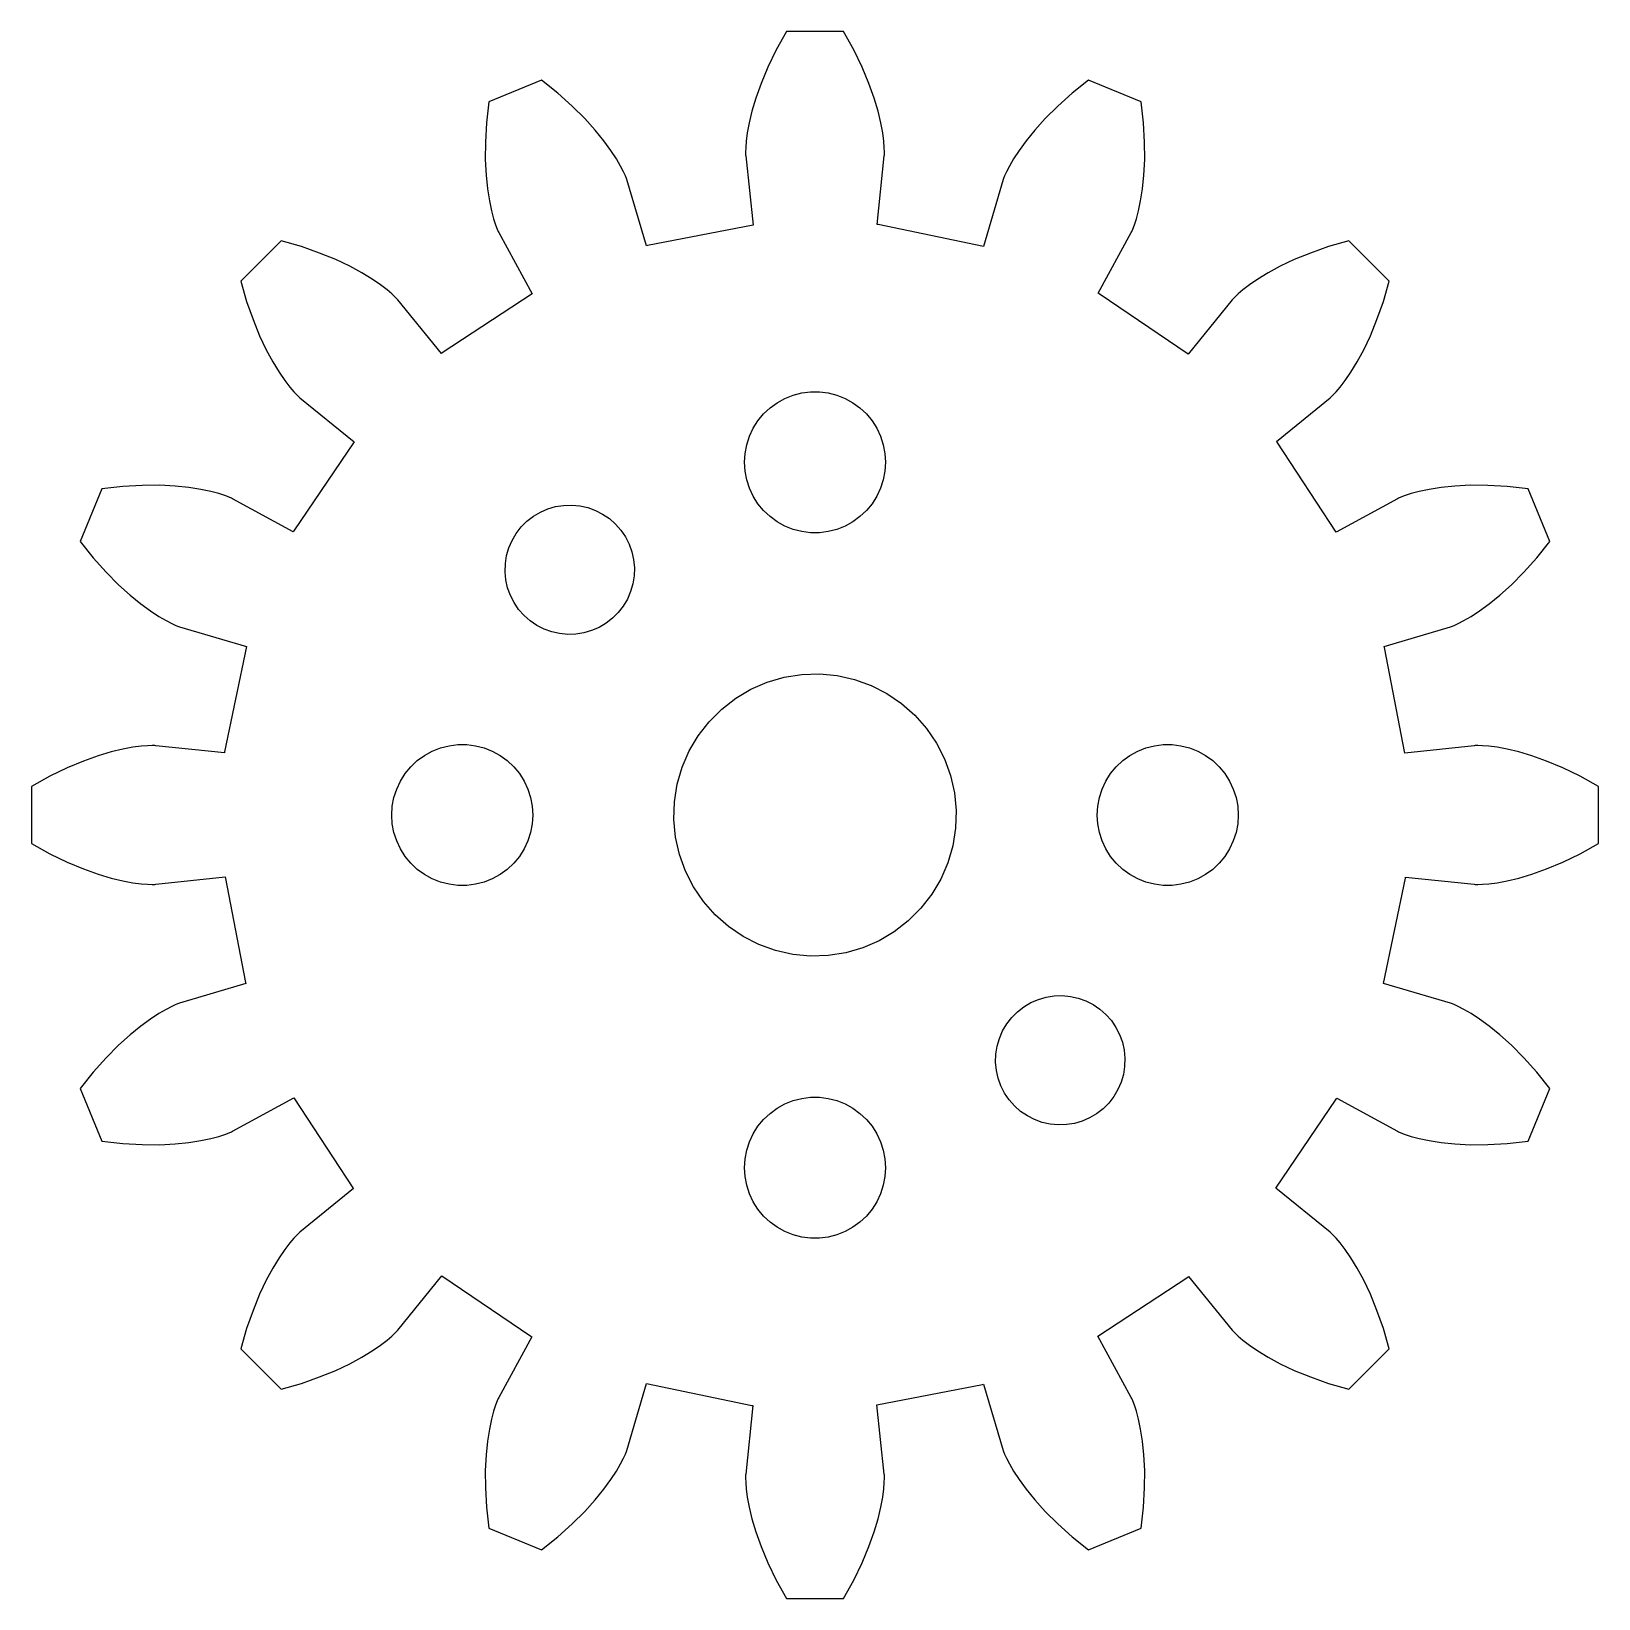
# Model space of a CAD drawing. Header units: metres. Extents: x -16.7 to 16.7, y -16.7 to 16.7.
import ezdxf

# ---------------------------------------------------------------- set-up
doc = ezdxf.new("R2010")
doc.units = ezdxf.units.M

msp = doc.modelspace()

# ---------------------------------------------------------------- linework, layer by layer
for p, q in [((-0.606567, 16.6628), (-0.822525, 16.2686)), ((0.606567, 16.6628), (-0.606567, 16.6628)), ((0.822525, 16.2686), (0.606567, 16.6628)), ((-0.822525, 16.2686), (-1.0005, 15.8988)), ((1.0005, 15.8988), (0.822525, 16.2686)), ((-1.0005, 15.8988), (-1.14372, 15.5563)), ((1.14372, 15.5563), (1.0005, 15.8988)), ((-5.81616, 15.6265), (-6.93695, 15.1623)), ((-5.46581, 15.345), (-5.81616, 15.6265)), ((-5.15987, 15.0715), (-5.46581, 15.345)), ((-1.14372, 15.5563), (-1.25555, 15.2435)), ((1.25555, 15.2435), (1.14372, 15.5563)), ((5.46581, 15.345), (5.15987, 15.0715)), ((5.81616, 15.6265), (5.46581, 15.345)), ((6.93695, 15.1623), (5.81616, 15.6265)), ((-6.93695, 15.1623), (-6.98564, 14.7155)), ((-4.89647, 14.8098), (-5.15987, 15.0715)), ((-1.25555, 15.2435), (-1.3396, 14.9627)), ((1.3396, 14.9627), (1.25555, 15.2435)), ((5.15987, 15.0715), (4.89647, 14.8098)), ((6.98564, 14.7155), (6.93695, 15.1623)), ((-6.98564, 14.7155), (-7.00856, 14.3057)), ((-4.67345, 14.5636), (-4.89647, 14.8098)), ((-1.39954, 14.7158), (-1.43922, 14.5045)), ((-1.3396, 14.9627), (-1.39954, 14.7158)), ((1.39954, 14.7158), (1.3396, 14.9627)), ((1.43922, 14.5045), (1.39954, 14.7158)), ((4.89647, 14.8098), (4.67345, 14.5636)), ((7.00856, 14.3057), (6.98564, 14.7155)), ((-4.48833, 14.3363), (-4.67345, 14.5636)), ((-4.33849, 14.1312), (-4.48833, 14.3363)), ((-1.46259, 14.3302), (-1.47363, 14.1939)), ((-1.43922, 14.5045), (-1.46259, 14.3302)), ((1.46259, 14.3302), (1.43922, 14.5045)), ((1.47363, 14.1939), (1.46259, 14.3302)), ((4.48833, 14.3363), (4.33849, 14.1312)), ((4.67345, 14.5636), (4.48833, 14.3363)), ((-7.00856, 14.3057), (-7.0098, 13.9345)), ((-4.22098, 13.9512), (-4.33849, 14.1312)), ((-1.47363, 14.1939), (-1.47643, 14.0962)), ((-1.47643, 14.0962), (-1.47508, 14.0376)), ((-1.47508, 14.0376), (-1.47372, 14.0181)), ((-1.47372, 14.0181), (-1.31821, 12.5388)), ((1.31976, 12.5536), (1.47372, 14.0181)), ((1.47643, 14.0962), (1.47363, 14.1939)), ((1.47372, 14.0181), (1.47508, 14.0376)), ((1.47508, 14.0376), (1.47643, 14.0962)), ((4.33849, 14.1312), (4.22098, 13.9512)), ((7.0098, 13.9345), (7.00856, 14.3057)), ((-7.0098, 13.9345), (-6.99341, 13.6027)), ((-4.13269, 13.7991), (-4.22098, 13.9512)), ((-4.0703, 13.6774), (-4.13269, 13.7991)), ((-4.03035, 13.5882), (-4.0703, 13.6774)), ((4.0703, 13.6774), (4.03035, 13.5882)), ((4.13269, 13.7991), (4.0703, 13.6774)), ((4.22098, 13.9512), (4.13269, 13.7991)), ((6.99341, 13.6027), (7.0098, 13.9345)), ((-6.99341, 13.6027), (-6.96359, 13.3111)), ((-4.00916, 13.5336), (-4.03035, 13.5882)), ((-4.00296, 13.515), (-4.00916, 13.5336)), ((-3.58476, 12.1031), (-4.00296, 13.515)), ((4.00296, 13.515), (3.58052, 12.0888)), ((4.00916, 13.5336), (4.00296, 13.515)), ((4.03035, 13.5882), (4.00916, 13.5336)), ((6.96359, 13.3111), (6.99341, 13.6027)), ((-6.96359, 13.3111), (-6.9245, 13.0601)), ((-6.9245, 13.0601), (-6.88031, 12.8497)), ((6.88031, 12.8497), (6.9245, 13.0601)), ((6.9245, 13.0601), (6.96359, 13.3111)), ((-6.88031, 12.8497), (-6.83519, 12.6797)), ((-6.83519, 12.6797), (-6.79321, 12.5495)), ((6.79321, 12.5495), (6.83519, 12.6797)), ((6.83519, 12.6797), (6.88031, 12.8497)), ((-6.79321, 12.5495), (-6.75842, 12.4582)), ((-6.75842, 12.4582), (-6.73476, 12.4046)), ((-6.73476, 12.4046), (-6.72604, 12.3871)), ((-6.72604, 12.3871), (-6.01624, 11.0799)), ((-1.31821, 12.5388), (-3.56403, 12.1115)), ((1.34212, 12.5535), (1.31976, 12.5536)), ((3.58052, 12.0888), (1.34212, 12.5535)), ((6.02338, 11.093), (6.72604, 12.3871)), ((6.72604, 12.3871), (6.73476, 12.4046)), ((6.73476, 12.4046), (6.75842, 12.4582)), ((6.75842, 12.4582), (6.79321, 12.5495)), ((-11.3535, 12.2113), (-12.2113, 11.3535)), ((-10.922, 12.0853), (-11.3535, 12.2113)), ((-10.5347, 11.9496), (-10.922, 12.0853)), ((-3.56403, 12.1115), (-3.58476, 12.1031)), ((10.922, 12.0853), (10.5347, 11.9496)), ((11.3535, 12.2113), (10.922, 12.0853)), ((12.2113, 11.3535), (11.3535, 12.2113)), ((-10.1912, 11.8087), (-10.5347, 11.9496)), ((-9.89095, 11.6666), (-10.1912, 11.8087)), ((-9.63297, 11.5274), (-9.89095, 11.6666)), ((9.89095, 11.6666), (9.63297, 11.5274)), ((10.1912, 11.8087), (9.89095, 11.6666)), ((10.5347, 11.9496), (10.1912, 11.8087)), ((-12.2113, 11.3535), (-12.0853, 10.922)), ((-9.41603, 11.3953), (-9.63297, 11.5274)), ((-9.23857, 11.2739), (-9.41603, 11.3953)), ((9.41603, 11.3953), (9.23857, 11.2739)), ((9.63297, 11.5274), (9.41603, 11.3953)), ((12.0853, 10.922), (12.2113, 11.3535)), ((-9.0988, 11.1672), (-9.23857, 11.2739)), ((-8.99457, 11.0786), (-9.0988, 11.1672)), ((-8.92355, 11.0115), (-8.99457, 11.0786)), ((-8.88306, 10.9691), (-8.92355, 11.0115)), ((-6.01624, 11.0799), (-7.9276, 9.82565)), ((6.04396, 11.0843), (6.02338, 11.093)), ((7.93414, 9.79837), (6.04396, 11.0843)), ((8.92355, 11.0115), (8.88306, 10.9691)), ((8.99457, 11.0786), (8.92355, 11.0115)), ((9.0988, 11.1672), (8.99457, 11.0786)), ((9.23857, 11.2739), (9.0988, 11.1672)), ((-12.0853, 10.922), (-11.9496, 10.5347)), ((-8.87022, 10.9544), (-8.88306, 10.9691)), ((-7.94354, 9.80997), (-8.87022, 10.9544)), ((8.87022, 10.9544), (7.93414, 9.79837)), ((8.88306, 10.9691), (8.87022, 10.9544)), ((11.9496, 10.5347), (12.0853, 10.922)), ((-11.9496, 10.5347), (-11.8087, 10.1912)), ((11.8087, 10.1912), (11.9496, 10.5347)), ((-11.8087, 10.1912), (-11.6666, 9.89095)), ((11.6666, 9.89095), (11.8087, 10.1912)), ((-11.6666, 9.89095), (-11.5274, 9.63297)), ((-7.9276, 9.82565), (-7.94354, 9.80997)), ((11.5274, 9.63297), (11.6666, 9.89095)), ((-11.5274, 9.63297), (-11.3953, 9.41603)), ((-11.3953, 9.41603), (-11.2739, 9.23857)), ((11.2739, 9.23857), (11.3953, 9.41603)), ((11.3953, 9.41603), (11.5274, 9.63297)), ((-11.2739, 9.23857), (-11.1672, 9.0988)), ((-11.1672, 9.0988), (-11.0786, 8.99457)), ((11.0786, 8.99457), (11.1672, 9.0988)), ((11.1672, 9.0988), (11.2739, 9.23857)), ((-11.0786, 8.99457), (-11.0115, 8.92355)), ((-11.0115, 8.92355), (-10.9691, 8.88306)), ((-10.9691, 8.88306), (-10.9544, 8.87022)), ((-10.9544, 8.87022), (-9.79837, 7.93414)), ((-0.956131, 8.65576), (-0.803726, 8.76648)), ((-0.803726, 8.76648), (-0.638657, 8.85724)), ((-0.638657, 8.85724), (-0.463516, 8.92657)), ((-0.463516, 8.92657), (-0.281067, 8.97342)), ((-0.281067, 8.97342), (-0.094177, 8.99704)), ((-0.094177, 8.99704), (0.094177, 8.99704)), ((0.094177, 8.99704), (0.281067, 8.97342)), ((0.281067, 8.97342), (0.463516, 8.92657)), ((0.463516, 8.92657), (0.638657, 8.85724)), ((0.638657, 8.85724), (0.803726, 8.76648)), ((0.803726, 8.76648), (0.956131, 8.65576)), ((9.80997, 7.94354), (10.9544, 8.87022)), ((10.9544, 8.87022), (10.9691, 8.88306)), ((10.9691, 8.88306), (11.0115, 8.92355)), ((11.0115, 8.92355), (11.0786, 8.99457)), ((-1.31445, 8.22263), (-1.21352, 8.38167)), ((-1.21352, 8.38167), (-1.09344, 8.52681)), ((-1.09344, 8.52681), (-0.956131, 8.65576)), ((0.956131, 8.65576), (1.09344, 8.52681)), ((1.09344, 8.52681), (1.21352, 8.38167)), ((1.21352, 8.38167), (1.31445, 8.22263)), ((-1.45287, 7.87303), (-1.39465, 8.05219)), ((-1.39465, 8.05219), (-1.31445, 8.22263)), ((1.31445, 8.22263), (1.39465, 8.05219)), ((1.39465, 8.05219), (1.45287, 7.87303)), ((-9.79837, 7.93414), (-11.0843, 6.04396)), ((-1.5, 7.5), (-1.48816, 7.68799)), ((-1.48816, 7.68799), (-1.45287, 7.87303)), ((1.45287, 7.87303), (1.48816, 7.68799)), ((1.48816, 7.68799), (1.5, 7.5)), ((9.82565, 7.9276), (9.80997, 7.94354)), ((11.0799, 6.01624), (9.82565, 7.9276)), ((-1.48816, 7.312), (-1.5, 7.5)), ((1.5, 7.5), (1.48816, 7.312)), ((-14.3057, 7.00856), (-14.7155, 6.98564)), ((-13.9345, 7.0098), (-14.3057, 7.00856)), ((-13.6027, 6.99341), (-13.9345, 7.0098)), ((-1.45287, 7.12695), (-1.48816, 7.312)), ((-1.39465, 6.9478), (-1.45287, 7.12695)), ((1.45287, 7.12695), (1.39465, 6.9478)), ((1.48816, 7.312), (1.45287, 7.12695)), ((13.9345, 7.0098), (13.6027, 6.99341)), ((14.3057, 7.00856), (13.9345, 7.0098)), ((14.7155, 6.98564), (14.3057, 7.00856)), ((-15.1623, 6.93695), (-15.6265, 5.81616)), ((-14.7155, 6.98564), (-15.1623, 6.93695)), ((-13.3111, 6.96359), (-13.6027, 6.99341)), ((-13.0601, 6.9245), (-13.3111, 6.96359)), ((-12.8497, 6.88031), (-13.0601, 6.9245)), ((-12.6797, 6.83519), (-12.8497, 6.88031)), ((-12.5495, 6.79321), (-12.6797, 6.83519)), ((-12.4582, 6.75842), (-12.5495, 6.79321)), ((-12.4046, 6.73476), (-12.4582, 6.75842)), ((-12.3871, 6.72604), (-12.4046, 6.73476)), ((-11.093, 6.02338), (-12.3871, 6.72604)), ((-1.31445, 6.77736), (-1.39465, 6.9478)), ((-1.21352, 6.61832), (-1.31445, 6.77736)), ((1.31445, 6.77736), (1.21352, 6.61832)), ((1.39465, 6.9478), (1.31445, 6.77736)), ((12.3871, 6.72604), (11.0799, 6.01624)), ((12.4046, 6.73476), (12.3871, 6.72604)), ((12.4582, 6.75842), (12.4046, 6.73476)), ((12.5495, 6.79321), (12.4582, 6.75842)), ((12.6797, 6.83519), (12.5495, 6.79321)), ((12.8497, 6.88031), (12.6797, 6.83519)), ((13.0601, 6.9245), (12.8497, 6.88031)), ((13.3111, 6.96359), (13.0601, 6.9245)), ((13.6027, 6.99341), (13.3111, 6.96359)), ((15.1623, 6.93695), (14.7155, 6.98564)), ((15.6265, 5.81616), (15.1623, 6.93695)), ((-6.12421, 6.24631), (-5.98776, 6.35214)), ((-5.98776, 6.35214), (-5.83914, 6.44003)), ((-5.83914, 6.44003), (-5.68066, 6.50862)), ((-5.68066, 6.50862), (-5.51485, 6.55679)), ((-5.51485, 6.55679), (-5.3443, 6.5838)), ((-5.3443, 6.5838), (-5.17172, 6.58923)), ((-5.17172, 6.58923), (-4.9998, 6.57298)), ((-4.9998, 6.57298), (-4.8313, 6.53531)), ((-4.8313, 6.53531), (-4.66882, 6.47682)), ((-4.66882, 6.47682), (-4.51497, 6.39842)), ((-4.51497, 6.39842), (-4.37216, 6.30136)), ((-1.09344, 6.47318), (-1.21352, 6.61832)), ((-0.956131, 6.34422), (-1.09344, 6.47318)), ((-0.803726, 6.23351), (-0.956131, 6.34422)), ((0.956131, 6.34422), (0.803726, 6.23351)), ((1.09344, 6.47318), (0.956131, 6.34422)), ((1.21352, 6.61832), (1.09344, 6.47318)), ((-11.0843, 6.04396), (-11.093, 6.02338)), ((-6.35214, 5.98776), (-6.24631, 6.12421)), ((-6.24631, 6.12421), (-6.12421, 6.24631)), ((-4.37216, 6.30136), (-4.24263, 6.18718)), ((-4.24263, 6.18718), (-4.12845, 6.05765)), ((-4.12845, 6.05765), (-4.03139, 5.91484)), ((-0.638657, 6.14275), (-0.803726, 6.23351)), ((-0.463516, 6.07341), (-0.638657, 6.14275)), ((-0.281067, 6.02657), (-0.463516, 6.07341)), ((-0.094177, 6.00294), (-0.281067, 6.02657)), ((0.094177, 6.00294), (-0.094177, 6.00294)), ((0.281067, 6.02657), (0.094177, 6.00294)), ((0.463516, 6.07341), (0.281067, 6.02657)), ((0.638657, 6.14275), (0.463516, 6.07341)), ((0.803726, 6.23351), (0.638657, 6.14275)), ((-15.6265, 5.81616), (-15.345, 5.46581)), ((-6.55679, 5.51485), (-6.50862, 5.68066)), ((-6.50862, 5.68066), (-6.44003, 5.83914)), ((-6.44003, 5.83914), (-6.35214, 5.98776)), ((-4.03139, 5.91484), (-3.95299, 5.76099)), ((-3.95299, 5.76099), (-3.8945, 5.59851)), ((15.345, 5.46581), (15.6265, 5.81616)), ((-15.345, 5.46581), (-15.0715, 5.15987)), ((-6.58923, 5.17172), (-6.5838, 5.3443)), ((-6.5838, 5.3443), (-6.55679, 5.51485)), ((-3.8945, 5.59851), (-3.85683, 5.43001)), ((-3.85683, 5.43001), (-3.84059, 5.2581)), ((15.0715, 5.15987), (15.345, 5.46581)), ((-15.0715, 5.15987), (-14.8098, 4.89647)), ((-6.57298, 4.9998), (-6.58923, 5.17172)), ((-6.53531, 4.8313), (-6.57298, 4.9998)), ((-3.84601, 5.08551), (-3.87302, 4.91496)), ((-3.84059, 5.2581), (-3.84601, 5.08551)), ((14.8098, 4.89647), (15.0715, 5.15987)), ((-14.8098, 4.89647), (-14.5636, 4.67345)), ((-14.5636, 4.67345), (-14.3363, 4.48833)), ((-6.47682, 4.66882), (-6.53531, 4.8313)), ((-6.39842, 4.51497), (-6.47682, 4.66882)), ((-3.92119, 4.74915), (-3.98978, 4.59067)), ((-3.87302, 4.91496), (-3.92119, 4.74915)), ((14.3363, 4.48833), (14.5636, 4.67345)), ((14.5636, 4.67345), (14.8098, 4.89647)), ((-14.3363, 4.48833), (-14.1312, 4.33849)), ((-14.1312, 4.33849), (-13.9512, 4.22098)), ((-6.30136, 4.37216), (-6.39842, 4.51497)), ((-6.18718, 4.24263), (-6.30136, 4.37216)), ((-4.07767, 4.44205), (-4.1835, 4.3056)), ((-3.98978, 4.59067), (-4.07767, 4.44205)), ((13.9512, 4.22098), (14.1312, 4.33849)), ((14.1312, 4.33849), (14.3363, 4.48833)), ((-13.9512, 4.22098), (-13.7991, 4.13269)), ((-13.7991, 4.13269), (-13.6774, 4.0703)), ((-13.6774, 4.0703), (-13.5882, 4.03035)), ((-13.5882, 4.03035), (-13.5336, 4.00916)), ((-13.5336, 4.00916), (-13.515, 4.00296)), ((-13.515, 4.00296), (-12.0888, 3.58052)), ((-6.05765, 4.12845), (-6.18718, 4.24263)), ((-5.91484, 4.03139), (-6.05765, 4.12845)), ((-5.76099, 3.95299), (-5.91484, 4.03139)), ((-4.44205, 4.07767), (-4.59067, 3.98978)), ((-4.3056, 4.1835), (-4.44205, 4.07767)), ((-4.1835, 4.3056), (-4.3056, 4.1835)), ((12.1031, 3.58476), (13.515, 4.00296)), ((13.515, 4.00296), (13.5336, 4.00916)), ((13.5336, 4.00916), (13.5882, 4.03035)), ((13.5882, 4.03035), (13.6774, 4.0703)), ((13.6774, 4.0703), (13.7991, 4.13269)), ((13.7991, 4.13269), (13.9512, 4.22098)), ((-5.59851, 3.8945), (-5.76099, 3.95299)), ((-5.43001, 3.85683), (-5.59851, 3.8945)), ((-5.2581, 3.84059), (-5.43001, 3.85683)), ((-5.08551, 3.84601), (-5.2581, 3.84059)), ((-4.91496, 3.87302), (-5.08551, 3.84601)), ((-4.74915, 3.92119), (-4.91496, 3.87302)), ((-4.59067, 3.98978), (-4.74915, 3.92119)), ((-12.0888, 3.58052), (-12.5535, 1.34212)), ((12.1115, 3.56403), (12.1031, 3.58476)), ((12.5388, 1.31821), (12.1115, 3.56403)), ((-1.68625, 2.48123), (-1.36197, 2.673)), ((-1.36197, 2.673), (-1.0162, 2.82263)), ((-1.0162, 2.82263), (-0.654419, 2.92773)), ((-0.654419, 2.92773), (-0.282318, 2.98668)), ((-0.282318, 2.98668), (0.094223, 2.9985)), ((0.094223, 2.9985), (0.469299, 2.96306)), ((0.469299, 2.96306), (0.83696, 2.88087)), ((0.83696, 2.88087), (1.19144, 2.75325)), ((1.19144, 2.75325), (1.52711, 2.58221)), ((-1.98393, 2.25032), (-1.68625, 2.48123)), ((1.52711, 2.58221), (1.83871, 2.37045)), ((1.83871, 2.37045), (2.12131, 2.12131)), ((-2.25032, 1.98393), (-1.98393, 2.25032)), ((2.12131, 2.12131), (2.37045, 1.83871)), ((-2.673, 1.36197), (-2.48123, 1.68625)), ((-2.48123, 1.68625), (-2.25032, 1.98393)), ((2.37045, 1.83871), (2.58221, 1.52711)), ((-14.9627, 1.3396), (-15.2435, 1.25555)), ((-14.7158, 1.39954), (-14.9627, 1.3396)), ((-14.5045, 1.43922), (-14.7158, 1.39954)), ((-14.3302, 1.46259), (-14.5045, 1.43922)), ((-14.1939, 1.47363), (-14.3302, 1.46259)), ((-14.0962, 1.47643), (-14.1939, 1.47363)), ((-14.0376, 1.47508), (-14.0962, 1.47643)), ((-14.0181, 1.47372), (-14.0376, 1.47508)), ((-12.5536, 1.31976), (-14.0181, 1.47372)), ((-12.5535, 1.34212), (-12.5536, 1.31976)), ((-8.30373, 1.26648), (-8.13866, 1.35724)), ((-8.13866, 1.35724), (-7.96352, 1.42657)), ((-7.96352, 1.42657), (-7.78107, 1.47342)), ((-7.78107, 1.47342), (-7.59418, 1.49704)), ((-7.59418, 1.49704), (-7.40581, 1.49704)), ((-7.40581, 1.49704), (-7.21892, 1.47342)), ((-7.21892, 1.47342), (-7.03647, 1.42657)), ((-7.03647, 1.42657), (-6.86133, 1.35724)), ((-6.86133, 1.35724), (-6.69626, 1.26648)), ((-2.82263, 1.0162), (-2.673, 1.36197)), ((2.58221, 1.52711), (2.75325, 1.19144)), ((6.69626, 1.26648), (6.86133, 1.35724)), ((6.86133, 1.35724), (7.03647, 1.42657)), ((7.03647, 1.42657), (7.21892, 1.47342)), ((7.21892, 1.47342), (7.40581, 1.49704)), ((7.40581, 1.49704), (7.59418, 1.49704)), ((7.59418, 1.49704), (7.78107, 1.47342)), ((7.78107, 1.47342), (7.96352, 1.42657)), ((7.96352, 1.42657), (8.13866, 1.35724)), ((8.13866, 1.35724), (8.30373, 1.26648)), ((14.0181, 1.47372), (12.5388, 1.31821)), ((14.0376, 1.47508), (14.0181, 1.47372)), ((14.0962, 1.47643), (14.0376, 1.47508)), ((14.1939, 1.47363), (14.0962, 1.47643)), ((14.3302, 1.46259), (14.1939, 1.47363)), ((14.5045, 1.43922), (14.3302, 1.46259)), ((14.7158, 1.39954), (14.5045, 1.43922)), ((14.9627, 1.3396), (14.7158, 1.39954)), ((15.2435, 1.25555), (14.9627, 1.3396)), ((-15.8988, 1.0005), (-16.2686, 0.822525)), ((-15.5563, 1.14372), (-15.8988, 1.0005)), ((-15.2435, 1.25555), (-15.5563, 1.14372)), ((-8.71352, 0.881668), (-8.59344, 1.02681)), ((-8.59344, 1.02681), (-8.45613, 1.15576)), ((-8.45613, 1.15576), (-8.30373, 1.26648)), ((-6.69626, 1.26648), (-6.54385, 1.15576)), ((-6.54385, 1.15576), (-6.40654, 1.02681)), ((-6.40654, 1.02681), (-6.28647, 0.881668)), ((-2.92773, 0.654419), (-2.82263, 1.0162)), ((2.75325, 1.19144), (2.88087, 0.83696)), ((6.28647, 0.881668), (6.40654, 1.02681)), ((6.40654, 1.02681), (6.54385, 1.15576)), ((6.54385, 1.15576), (6.69626, 1.26648)), ((8.30373, 1.26648), (8.45613, 1.15576)), ((8.45613, 1.15576), (8.59344, 1.02681)), ((8.59344, 1.02681), (8.71352, 0.881668)), ((15.5563, 1.14372), (15.2435, 1.25555)), ((15.8988, 1.0005), (15.5563, 1.14372)), ((16.2686, 0.822525), (15.8988, 1.0005)), ((-16.2686, 0.822525), (-16.6628, 0.606567)), ((-8.89465, 0.552185), (-8.81445, 0.722626)), ((-8.81445, 0.722626), (-8.71352, 0.881668)), ((-6.28647, 0.881668), (-6.18553, 0.722626)), ((-6.18553, 0.722626), (-6.10533, 0.552185)), ((2.88087, 0.83696), (2.96306, 0.469299)), ((6.10533, 0.552185), (6.18553, 0.722626)), ((6.18553, 0.722626), (6.28647, 0.881668)), ((8.71352, 0.881668), (8.81445, 0.722626)), ((8.81445, 0.722626), (8.89465, 0.552185)), ((16.6628, 0.606567), (16.2686, 0.822525)), ((-16.6628, 0.606567), (-16.6628, -0.606567)), ((-8.98816, 0.187988), (-8.95287, 0.373032)), ((-8.95287, 0.373032), (-8.89465, 0.552185)), ((-6.10533, 0.552185), (-6.04712, 0.373032)), ((-6.04712, 0.373032), (-6.01183, 0.187988)), ((-2.98668, 0.282318), (-2.92773, 0.654419)), ((2.96306, 0.469299), (2.9985, 0.094223)), ((6.01183, 0.187988), (6.04712, 0.373032)), ((6.04712, 0.373032), (6.10533, 0.552185)), ((8.89465, 0.552185), (8.95287, 0.373032)), ((8.95287, 0.373032), (8.98816, 0.187988)), ((16.6628, -0.606567), (16.6628, 0.606567)), ((-9, 0), (-8.98816, 0.187988)), ((-8.98816, -0.187988), (-9, 0)), ((-6.01183, 0.187988), (-6, 0)), ((-6, 0), (-6.01183, -0.187988)), ((-2.9985, -0.094223), (-2.98668, 0.282318)), ((2.9985, 0.094223), (2.98668, -0.282318)), ((6, 0), (6.01183, 0.187988)), ((6.01183, -0.187988), (6, 0)), ((8.98816, 0.187988), (9, 0)), ((9, 0), (8.98816, -0.187988)), ((-8.95287, -0.373032), (-8.98816, -0.187988)), ((-6.01183, -0.187988), (-6.04712, -0.373032)), ((-2.96306, -0.469299), (-2.9985, -0.094223)), ((2.98668, -0.282318), (2.92773, -0.654419)), ((6.04712, -0.373032), (6.01183, -0.187988)), ((8.98816, -0.187988), (8.95287, -0.373032)), ((-16.6628, -0.606567), (-16.2686, -0.822525)), ((-8.89465, -0.552185), (-8.95287, -0.373032)), ((-8.81445, -0.722626), (-8.89465, -0.552185)), ((-6.10533, -0.552185), (-6.18553, -0.722626)), ((-6.04712, -0.373032), (-6.10533, -0.552185)), ((-2.88087, -0.83696), (-2.96306, -0.469299)), ((2.92773, -0.654419), (2.82263, -1.0162)), ((6.10533, -0.552185), (6.04712, -0.373032)), ((6.18553, -0.722626), (6.10533, -0.552185)), ((8.89465, -0.552185), (8.81445, -0.722626)), ((8.95287, -0.373032), (8.89465, -0.552185)), ((16.2686, -0.822525), (16.6628, -0.606567)), ((-16.2686, -0.822525), (-15.8988, -1.0005)), ((-8.71352, -0.881668), (-8.81445, -0.722626)), ((-8.59344, -1.02681), (-8.71352, -0.881668)), ((-6.28647, -0.881668), (-6.40654, -1.02681)), ((-6.18553, -0.722626), (-6.28647, -0.881668)), ((-2.75325, -1.19144), (-2.88087, -0.83696)), ((6.28647, -0.881668), (6.18553, -0.722626)), ((6.40654, -1.02681), (6.28647, -0.881668)), ((8.71352, -0.881668), (8.59344, -1.02681)), ((8.81445, -0.722626), (8.71352, -0.881668)), ((15.8988, -1.0005), (16.2686, -0.822525)), ((-15.8988, -1.0005), (-15.5563, -1.14372)), ((-15.5563, -1.14372), (-15.2435, -1.25555)), ((-15.2435, -1.25555), (-14.9627, -1.3396)), ((-14.0181, -1.47372), (-12.5388, -1.31821)), ((-12.5388, -1.31821), (-12.1115, -3.56403)), ((-8.45613, -1.15576), (-8.59344, -1.02681)), ((-8.30373, -1.26648), (-8.45613, -1.15576)), ((-8.13866, -1.35724), (-8.30373, -1.26648)), ((-6.69626, -1.26648), (-6.86133, -1.35724)), ((-6.54385, -1.15576), (-6.69626, -1.26648)), ((-6.40654, -1.02681), (-6.54385, -1.15576)), ((-2.58221, -1.52711), (-2.75325, -1.19144)), ((2.82263, -1.0162), (2.673, -1.36197)), ((6.54385, -1.15576), (6.40654, -1.02681)), ((6.69626, -1.26648), (6.54385, -1.15576)), ((6.86133, -1.35724), (6.69626, -1.26648)), ((8.30373, -1.26648), (8.13866, -1.35724)), ((8.45613, -1.15576), (8.30373, -1.26648)), ((8.59344, -1.02681), (8.45613, -1.15576)), ((12.5535, -1.34212), (12.5536, -1.31976)), ((12.5536, -1.31976), (14.0181, -1.47372)), ((14.9627, -1.3396), (15.2435, -1.25555)), ((15.2435, -1.25555), (15.5563, -1.14372)), ((15.5563, -1.14372), (15.8988, -1.0005)), ((-14.9627, -1.3396), (-14.7158, -1.39954)), ((-14.7158, -1.39954), (-14.5045, -1.43922)), ((-14.5045, -1.43922), (-14.3302, -1.46259)), ((-14.3302, -1.46259), (-14.1939, -1.47363)), ((-14.1939, -1.47363), (-14.0962, -1.47643)), ((-14.0962, -1.47643), (-14.0376, -1.47508)), ((-14.0376, -1.47508), (-14.0181, -1.47372)), ((-7.96352, -1.42657), (-8.13866, -1.35724)), ((-7.78107, -1.47342), (-7.96352, -1.42657)), ((-7.59418, -1.49704), (-7.78107, -1.47342)), ((-7.40581, -1.49704), (-7.59418, -1.49704)), ((-7.21892, -1.47342), (-7.40581, -1.49704)), ((-7.03647, -1.42657), (-7.21892, -1.47342)), ((-6.86133, -1.35724), (-7.03647, -1.42657)), ((-2.37045, -1.83871), (-2.58221, -1.52711)), ((2.673, -1.36197), (2.48123, -1.68625)), ((7.03647, -1.42657), (6.86133, -1.35724)), ((7.21892, -1.47342), (7.03647, -1.42657)), ((7.40581, -1.49704), (7.21892, -1.47342)), ((7.59418, -1.49704), (7.40581, -1.49704)), ((7.78107, -1.47342), (7.59418, -1.49704)), ((7.96352, -1.42657), (7.78107, -1.47342)), ((8.13866, -1.35724), (7.96352, -1.42657)), ((12.0888, -3.58052), (12.5535, -1.34212)), ((14.0181, -1.47372), (14.0376, -1.47508)), ((14.0376, -1.47508), (14.0962, -1.47643)), ((14.0962, -1.47643), (14.1939, -1.47363)), ((14.1939, -1.47363), (14.3302, -1.46259)), ((14.3302, -1.46259), (14.5045, -1.43922)), ((14.5045, -1.43922), (14.7158, -1.39954)), ((14.7158, -1.39954), (14.9627, -1.3396)), ((-2.12131, -2.12131), (-2.37045, -1.83871)), ((2.25032, -1.98393), (1.98393, -2.25032)), ((2.48123, -1.68625), (2.25032, -1.98393)), ((-1.83871, -2.37045), (-2.12131, -2.12131)), ((1.98393, -2.25032), (1.68625, -2.48123)), ((-1.52711, -2.58221), (-1.83871, -2.37045)), ((-1.19144, -2.75325), (-1.52711, -2.58221)), ((1.68625, -2.48123), (1.36197, -2.673)), ((-0.83696, -2.88087), (-1.19144, -2.75325)), ((-0.469299, -2.96306), (-0.83696, -2.88087)), ((-0.094223, -2.9985), (-0.469299, -2.96306)), ((0.282318, -2.98668), (-0.094223, -2.9985)), ((0.654419, -2.92773), (0.282318, -2.98668)), ((1.0162, -2.82263), (0.654419, -2.92773)), ((1.36197, -2.673), (1.0162, -2.82263)), ((-12.1031, -3.58476), (-13.515, -4.00296)), ((-12.1115, -3.56403), (-12.1031, -3.58476)), ((13.515, -4.00296), (12.0888, -3.58052)), ((4.44205, -4.07767), (4.59067, -3.98978)), ((4.59067, -3.98978), (4.74915, -3.92119)), ((4.74915, -3.92119), (4.91496, -3.87302)), ((4.91496, -3.87302), (5.08551, -3.84601)), ((5.08551, -3.84601), (5.2581, -3.84059)), ((5.2581, -3.84059), (5.43001, -3.85683)), ((5.43001, -3.85683), (5.59851, -3.8945)), ((5.59851, -3.8945), (5.76099, -3.95299)), ((5.76099, -3.95299), (5.91484, -4.03139)), ((-13.9512, -4.22098), (-14.1312, -4.33849)), ((-13.7991, -4.13269), (-13.9512, -4.22098)), ((-13.6774, -4.0703), (-13.7991, -4.13269)), ((-13.5882, -4.03035), (-13.6774, -4.0703)), ((-13.5336, -4.00916), (-13.5882, -4.03035)), ((-13.515, -4.00296), (-13.5336, -4.00916)), ((4.07767, -4.44205), (4.1835, -4.3056)), ((4.1835, -4.3056), (4.3056, -4.1835)), ((4.3056, -4.1835), (4.44205, -4.07767)), ((5.91484, -4.03139), (6.05765, -4.12845)), ((6.05765, -4.12845), (6.18718, -4.24263)), ((6.18718, -4.24263), (6.30136, -4.37216)), ((13.5336, -4.00916), (13.515, -4.00296)), ((13.5882, -4.03035), (13.5336, -4.00916)), ((13.6774, -4.0703), (13.5882, -4.03035)), ((13.7991, -4.13269), (13.6774, -4.0703)), ((13.9512, -4.22098), (13.7991, -4.13269)), ((14.1312, -4.33849), (13.9512, -4.22098)), ((-14.3363, -4.48833), (-14.5636, -4.67345)), ((-14.1312, -4.33849), (-14.3363, -4.48833)), ((3.92119, -4.74915), (3.98978, -4.59067)), ((3.98978, -4.59067), (4.07767, -4.44205)), ((6.30136, -4.37216), (6.39842, -4.51497)), ((6.39842, -4.51497), (6.47682, -4.66882)), ((14.3363, -4.48833), (14.1312, -4.33849)), ((14.5636, -4.67345), (14.3363, -4.48833)), ((-14.8098, -4.89647), (-15.0715, -5.15987)), ((-14.5636, -4.67345), (-14.8098, -4.89647)), ((3.84601, -5.08551), (3.87302, -4.91496)), ((3.87302, -4.91496), (3.92119, -4.74915)), ((6.47682, -4.66882), (6.53531, -4.8313)), ((6.53531, -4.8313), (6.57298, -4.9998)), ((14.8098, -4.89647), (14.5636, -4.67345)), ((15.0715, -5.15987), (14.8098, -4.89647)), ((-15.0715, -5.15987), (-15.345, -5.46581)), ((3.84059, -5.2581), (3.84601, -5.08551)), ((3.85683, -5.43001), (3.84059, -5.2581)), ((6.57298, -4.9998), (6.58923, -5.17172)), ((6.58923, -5.17172), (6.5838, -5.3443)), ((15.345, -5.46581), (15.0715, -5.15987)), ((-15.345, -5.46581), (-15.6265, -5.81616)), ((3.8945, -5.59851), (3.85683, -5.43001)), ((3.95299, -5.76099), (3.8945, -5.59851)), ((6.55679, -5.51485), (6.50862, -5.68066)), ((6.5838, -5.3443), (6.55679, -5.51485)), ((15.6265, -5.81616), (15.345, -5.46581)), ((-15.6265, -5.81616), (-15.1623, -6.93695)), ((4.03139, -5.91484), (3.95299, -5.76099)), ((4.12845, -6.05765), (4.03139, -5.91484)), ((6.35214, -5.98776), (6.24631, -6.12421)), ((6.44003, -5.83914), (6.35214, -5.98776)), ((6.50862, -5.68066), (6.44003, -5.83914)), ((15.1623, -6.93695), (15.6265, -5.81616)), ((-12.3871, -6.72604), (-11.0799, -6.01624)), ((-11.0799, -6.01624), (-9.82565, -7.9276)), ((-0.956131, -6.34422), (-0.803726, -6.23351)), ((-0.803726, -6.23351), (-0.638657, -6.14275)), ((-0.638657, -6.14275), (-0.463516, -6.07341)), ((-0.463516, -6.07341), (-0.281067, -6.02657)), ((-0.281067, -6.02657), (-0.094177, -6.00294)), ((-0.094177, -6.00294), (0.094177, -6.00294)), ((0.094177, -6.00294), (0.281067, -6.02657)), ((0.281067, -6.02657), (0.463516, -6.07341)), ((0.463516, -6.07341), (0.638657, -6.14275)), ((0.638657, -6.14275), (0.803726, -6.23351)), ((0.803726, -6.23351), (0.956131, -6.34422)), ((4.24263, -6.18718), (4.12845, -6.05765)), ((4.37216, -6.30136), (4.24263, -6.18718)), ((4.51497, -6.39842), (4.37216, -6.30136)), ((6.12421, -6.24631), (5.98776, -6.35214)), ((6.24631, -6.12421), (6.12421, -6.24631)), ((9.79837, -7.93414), (11.0843, -6.04396)), ((11.0843, -6.04396), (11.093, -6.02338)), ((11.093, -6.02338), (12.3871, -6.72604)), ((-1.31445, -6.77736), (-1.21352, -6.61832)), ((-1.21352, -6.61832), (-1.09344, -6.47318)), ((-1.09344, -6.47318), (-0.956131, -6.34422)), ((0.956131, -6.34422), (1.09344, -6.47318)), ((1.09344, -6.47318), (1.21352, -6.61832)), ((1.21352, -6.61832), (1.31445, -6.77736)), ((4.66882, -6.47682), (4.51497, -6.39842)), ((4.8313, -6.53531), (4.66882, -6.47682)), ((4.9998, -6.57298), (4.8313, -6.53531)), ((5.17172, -6.58923), (4.9998, -6.57298)), ((5.3443, -6.5838), (5.17172, -6.58923)), ((5.51485, -6.55679), (5.3443, -6.5838)), ((5.68066, -6.50862), (5.51485, -6.55679)), ((5.83914, -6.44003), (5.68066, -6.50862)), ((5.98776, -6.35214), (5.83914, -6.44003)), ((-15.1623, -6.93695), (-14.7155, -6.98564)), ((-14.7155, -6.98564), (-14.3057, -7.00856)), ((-13.9345, -7.0098), (-13.6027, -6.99341)), ((-13.6027, -6.99341), (-13.3111, -6.96359)), ((-13.3111, -6.96359), (-13.0601, -6.9245)), ((-13.0601, -6.9245), (-12.8497, -6.88031)), ((-12.8497, -6.88031), (-12.6797, -6.83519)), ((-12.6797, -6.83519), (-12.5495, -6.79321)), ((-12.5495, -6.79321), (-12.4582, -6.75842)), ((-12.4582, -6.75842), (-12.4046, -6.73476)), ((-12.4046, -6.73476), (-12.3871, -6.72604)), ((-1.45287, -7.12695), (-1.39465, -6.9478)), ((-1.39465, -6.9478), (-1.31445, -6.77736)), ((1.31445, -6.77736), (1.39465, -6.9478)), ((1.39465, -6.9478), (1.45287, -7.12695)), ((12.3871, -6.72604), (12.4046, -6.73476)), ((12.4046, -6.73476), (12.4582, -6.75842)), ((12.4582, -6.75842), (12.5495, -6.79321)), ((12.5495, -6.79321), (12.6797, -6.83519)), ((12.6797, -6.83519), (12.8497, -6.88031)), ((12.8497, -6.88031), (13.0601, -6.9245)), ((13.0601, -6.9245), (13.3111, -6.96359)), ((13.3111, -6.96359), (13.6027, -6.99341)), ((13.6027, -6.99341), (13.9345, -7.0098)), ((14.3057, -7.00856), (14.7155, -6.98564)), ((14.7155, -6.98564), (15.1623, -6.93695)), ((-14.3057, -7.00856), (-13.9345, -7.0098)), ((-1.5, -7.5), (-1.48816, -7.312)), ((-1.48816, -7.312), (-1.45287, -7.12695)), ((1.45287, -7.12695), (1.48816, -7.312)), ((1.48816, -7.312), (1.5, -7.5)), ((13.9345, -7.0098), (14.3057, -7.00856)), ((-1.48816, -7.68799), (-1.5, -7.5)), ((1.5, -7.5), (1.48816, -7.68799)), ((-9.80997, -7.94354), (-10.9544, -8.87022)), ((-9.82565, -7.9276), (-9.80997, -7.94354)), ((-1.45287, -7.87303), (-1.48816, -7.68799)), ((-1.39465, -8.05219), (-1.45287, -7.87303)), ((1.45287, -7.87303), (1.39465, -8.05219)), ((1.48816, -7.68799), (1.45287, -7.87303)), ((10.9544, -8.87022), (9.79837, -7.93414)), ((-1.31445, -8.22263), (-1.39465, -8.05219)), ((-1.21352, -8.38167), (-1.31445, -8.22263)), ((1.31445, -8.22263), (1.21352, -8.38167)), ((1.39465, -8.05219), (1.31445, -8.22263)), ((-1.09344, -8.52681), (-1.21352, -8.38167)), ((-0.956131, -8.65576), (-1.09344, -8.52681)), ((-0.803726, -8.76648), (-0.956131, -8.65576)), ((0.956131, -8.65576), (0.803726, -8.76648)), ((1.09344, -8.52681), (0.956131, -8.65576)), ((1.21352, -8.38167), (1.09344, -8.52681)), ((-11.0786, -8.99457), (-11.1672, -9.0988)), ((-11.0115, -8.92355), (-11.0786, -8.99457)), ((-10.9691, -8.88306), (-11.0115, -8.92355)), ((-10.9544, -8.87022), (-10.9691, -8.88306)), ((-0.638657, -8.85724), (-0.803726, -8.76648)), ((-0.463516, -8.92657), (-0.638657, -8.85724)), ((-0.281067, -8.97342), (-0.463516, -8.92657)), ((-0.094177, -8.99704), (-0.281067, -8.97342)), ((0.094177, -8.99704), (-0.094177, -8.99704)), ((0.281067, -8.97342), (0.094177, -8.99704)), ((0.463516, -8.92657), (0.281067, -8.97342)), ((0.638657, -8.85724), (0.463516, -8.92657)), ((0.803726, -8.76648), (0.638657, -8.85724)), ((10.9691, -8.88306), (10.9544, -8.87022)), ((11.0115, -8.92355), (10.9691, -8.88306)), ((11.0786, -8.99457), (11.0115, -8.92355)), ((11.1672, -9.0988), (11.0786, -8.99457)), ((-11.2739, -9.23857), (-11.3953, -9.41603)), ((-11.1672, -9.0988), (-11.2739, -9.23857)), ((11.2739, -9.23857), (11.1672, -9.0988)), ((11.3953, -9.41603), (11.2739, -9.23857)), ((-11.5274, -9.63297), (-11.6666, -9.89095)), ((-11.3953, -9.41603), (-11.5274, -9.63297)), ((11.5274, -9.63297), (11.3953, -9.41603)), ((11.6666, -9.89095), (11.5274, -9.63297)), ((-11.6666, -9.89095), (-11.8087, -10.1912)), ((-8.87022, -10.9544), (-7.93414, -9.79837)), ((-7.93414, -9.79837), (-6.04396, -11.0843)), ((6.01624, -11.0799), (7.9276, -9.82565)), ((7.9276, -9.82565), (7.94354, -9.80997)), ((7.94354, -9.80997), (8.87022, -10.9544)), ((11.8087, -10.1912), (11.6666, -9.89095)), ((-11.8087, -10.1912), (-11.9496, -10.5347)), ((11.9496, -10.5347), (11.8087, -10.1912)), ((-11.9496, -10.5347), (-12.0853, -10.922)), ((12.0853, -10.922), (11.9496, -10.5347)), ((-12.0853, -10.922), (-12.2113, -11.3535)), ((-8.92355, -11.0115), (-8.88306, -10.9691)), ((-8.88306, -10.9691), (-8.87022, -10.9544)), ((8.87022, -10.9544), (8.88306, -10.9691)), ((8.88306, -10.9691), (8.92355, -11.0115)), ((12.2113, -11.3535), (12.0853, -10.922)), ((-9.41603, -11.3953), (-9.23857, -11.2739)), ((-9.23857, -11.2739), (-9.0988, -11.1672)), ((-9.0988, -11.1672), (-8.99457, -11.0786)), ((-8.99457, -11.0786), (-8.92355, -11.0115)), ((-6.02338, -11.093), (-6.72604, -12.3871)), ((-6.04396, -11.0843), (-6.02338, -11.093)), ((6.72604, -12.3871), (6.01624, -11.0799)), ((8.92355, -11.0115), (8.99457, -11.0786)), ((8.99457, -11.0786), (9.0988, -11.1672)), ((9.0988, -11.1672), (9.23857, -11.2739)), ((9.23857, -11.2739), (9.41603, -11.3953)), ((-12.2113, -11.3535), (-11.3535, -12.2113)), ((-9.89095, -11.6666), (-9.63297, -11.5274)), ((-9.63297, -11.5274), (-9.41603, -11.3953)), ((9.41603, -11.3953), (9.63297, -11.5274)), ((9.63297, -11.5274), (9.89095, -11.6666)), ((11.3535, -12.2113), (12.2113, -11.3535)), ((-10.922, -12.0853), (-10.5347, -11.9496)), ((-10.5347, -11.9496), (-10.1912, -11.8087)), ((-10.1912, -11.8087), (-9.89095, -11.6666)), ((9.89095, -11.6666), (10.1912, -11.8087)), ((10.1912, -11.8087), (10.5347, -11.9496)), ((10.5347, -11.9496), (10.922, -12.0853)), ((-11.3535, -12.2113), (-10.922, -12.0853)), ((-4.00296, -13.515), (-3.58052, -12.0888)), ((-3.58052, -12.0888), (-1.34212, -12.5535)), ((1.31821, -12.5388), (3.56403, -12.1115)), ((3.56403, -12.1115), (3.58476, -12.1031)), ((3.58476, -12.1031), (4.00296, -13.515)), ((10.922, -12.0853), (11.3535, -12.2113)), ((-6.79321, -12.5495), (-6.83519, -12.6797)), ((-6.75842, -12.4582), (-6.79321, -12.5495)), ((-6.73476, -12.4046), (-6.75842, -12.4582)), ((-6.72604, -12.3871), (-6.73476, -12.4046)), ((-1.31976, -12.5536), (-1.47372, -14.0181)), ((-1.34212, -12.5535), (-1.31976, -12.5536)), ((1.47372, -14.0181), (1.31821, -12.5388)), ((6.73476, -12.4046), (6.72604, -12.3871)), ((6.75842, -12.4582), (6.73476, -12.4046)), ((6.79321, -12.5495), (6.75842, -12.4582)), ((6.83519, -12.6797), (6.79321, -12.5495)), ((-6.88031, -12.8497), (-6.9245, -13.0601)), ((-6.83519, -12.6797), (-6.88031, -12.8497)), ((6.88031, -12.8497), (6.83519, -12.6797)), ((6.9245, -13.0601), (6.88031, -12.8497)), ((-6.96359, -13.3111), (-6.99341, -13.6027)), ((-6.9245, -13.0601), (-6.96359, -13.3111)), ((6.96359, -13.3111), (6.9245, -13.0601)), ((6.99341, -13.6027), (6.96359, -13.3111)), ((-6.99341, -13.6027), (-7.0098, -13.9345)), ((-4.0703, -13.6774), (-4.03035, -13.5882)), ((-4.03035, -13.5882), (-4.00916, -13.5336)), ((-4.00916, -13.5336), (-4.00296, -13.515)), ((4.00296, -13.515), (4.00916, -13.5336)), ((4.00916, -13.5336), (4.03035, -13.5882)), ((4.03035, -13.5882), (4.0703, -13.6774)), ((7.0098, -13.9345), (6.99341, -13.6027)), ((-7.0098, -13.9345), (-7.00856, -14.3057)), ((-4.33849, -14.1312), (-4.22098, -13.9512)), ((-4.22098, -13.9512), (-4.13269, -13.7991)), ((-4.13269, -13.7991), (-4.0703, -13.6774)), ((4.0703, -13.6774), (4.13269, -13.7991)), ((4.13269, -13.7991), (4.22098, -13.9512)), ((4.22098, -13.9512), (4.33849, -14.1312)), ((7.00856, -14.3057), (7.0098, -13.9345)), ((-7.00856, -14.3057), (-6.98564, -14.7155)), ((-4.48833, -14.3363), (-4.33849, -14.1312)), ((-1.47508, -14.0376), (-1.47643, -14.0962)), ((-1.47643, -14.0962), (-1.47363, -14.1939)), ((-1.47372, -14.0181), (-1.47508, -14.0376)), ((-1.47363, -14.1939), (-1.46259, -14.3302)), ((1.46259, -14.3302), (1.47363, -14.1939)), ((1.47363, -14.1939), (1.47643, -14.0962)), ((1.47508, -14.0376), (1.47372, -14.0181)), ((1.47643, -14.0962), (1.47508, -14.0376)), ((4.33849, -14.1312), (4.48833, -14.3363)), ((6.98564, -14.7155), (7.00856, -14.3057)), ((-4.89647, -14.8098), (-4.67345, -14.5636)), ((-4.67345, -14.5636), (-4.48833, -14.3363)), ((-1.46259, -14.3302), (-1.43922, -14.5045)), ((-1.43922, -14.5045), (-1.39954, -14.7158)), ((1.39954, -14.7158), (1.43922, -14.5045)), ((1.43922, -14.5045), (1.46259, -14.3302)), ((4.48833, -14.3363), (4.67345, -14.5636)), ((4.67345, -14.5636), (4.89647, -14.8098)), ((-6.98564, -14.7155), (-6.93695, -15.1623)), ((-5.15987, -15.0715), (-4.89647, -14.8098)), ((-1.39954, -14.7158), (-1.3396, -14.9627)), ((-1.3396, -14.9627), (-1.25555, -15.2435)), ((1.25555, -15.2435), (1.3396, -14.9627)), ((1.3396, -14.9627), (1.39954, -14.7158)), ((4.89647, -14.8098), (5.15987, -15.0715)), ((6.93695, -15.1623), (6.98564, -14.7155)), ((-6.93695, -15.1623), (-5.81616, -15.6265)), ((-5.46581, -15.345), (-5.15987, -15.0715)), ((-1.25555, -15.2435), (-1.14372, -15.5563)), ((1.14372, -15.5563), (1.25555, -15.2435)), ((5.15987, -15.0715), (5.46581, -15.345)), ((5.81616, -15.6265), (6.93695, -15.1623)), ((-5.81616, -15.6265), (-5.46581, -15.345)), ((-1.14372, -15.5563), (-1.0005, -15.8988)), ((1.0005, -15.8988), (1.14372, -15.5563)), ((5.46581, -15.345), (5.81616, -15.6265)), ((-1.0005, -15.8988), (-0.822525, -16.2686)), ((0.822525, -16.2686), (1.0005, -15.8988)), ((-0.822525, -16.2686), (-0.606567, -16.6628)), ((0.606567, -16.6628), (0.822525, -16.2686)), ((-0.606567, -16.6628), (0.606567, -16.6628))]:
    msp.add_line(p, q)

doc.saveas('drawing.dxf')
